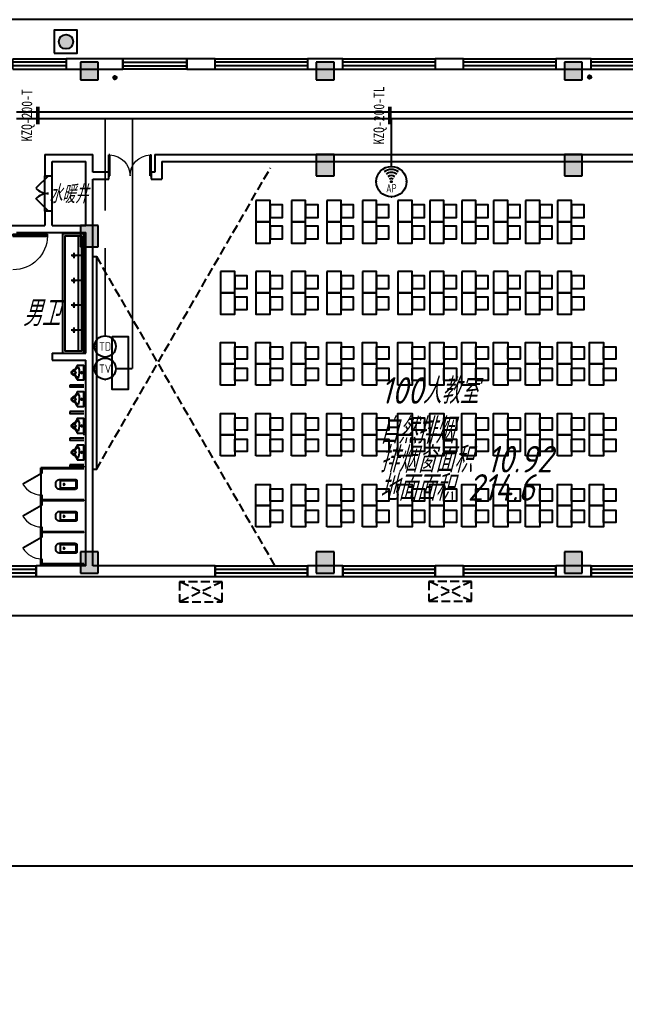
# Model space of a CAD drawing. Extents: x 1333527 to 1855755, y 1020844 to 1581249.
# Drawn here: x 1419162 to 1436238, y 1239971 to 1267671 of the extents above; entities that cross this region are included whole.
import ezdxf
from ezdxf.enums import TextEntityAlignment as Align

# ---------------------------------------------------------------- set-up
doc = ezdxf.new("R2010")
doc.units = 0
doc.header["$LTSCALE"] = 1000
doc.header["$PDSIZE"] = 5
doc.linetypes.add('DASH', pattern=[0.35, 0.25, -0.1])
doc.layers.add('1-建筑底图', color=8, linetype='Continuous', plot=False)
for name, color, linetype in [('CABLETRAY_PDS', 4, 'Continuous'), ('EQUIP-通讯', 3, 'Continuous'), ('WIRE-综合布线', 5, 'Continuous'), ('厨卫', 252, 'Continuous'), ('家具', 8, 'Continuous'), ('建筑-柱子', 9, 'Continuous'), ('建筑-柱子-填充', 8, 'Continuous'), ('抗震支吊架', 2, 'Continuous'), ('排水', 153, 'Continuous'), ('防火分区', 6, 'Continuous')]:
    doc.layers.add(name, color=color, linetype=linetype)
doc.styles.add('_TEL_ATTDEF', font='gbenor', dxfattribs={"bigfont": 'gbcbig'})
doc.styles.add('_TEL_DIM', font='SIMPLEX', dxfattribs={"width": 0.8, "height": 3.5, "bigfont": 'HZTXT'})
doc.styles.add('kzcad', font='', dxfattribs={"width": 0.8})
doc.styles.get("Standard").update_dxf_attribs({"font": 'gbeitc.shx', "bigfont": 'gbcbig.shx'})
doc.styles.get('kzcad').set_extended_font_data('SimSun')
doc.linetypes.add('JIEDI', pattern='A,1.25,-0.25,0.25,-0.25,0.625,["/",Standard,S=0.6,R=0,X=0,Y=-0.3],0.625,-0.25,0.25,-0.25', length=4)

# ---------------------------------------------------------------- blocks, each defined once
blk = doc.blocks.new('$equip_U$00000076(win7-PC-hzk)')
blk.add_circle((0, 0.5), 0.5)
for p in [(0, 0.999), (-0.5, 0.5), (0.5, 0.5)]:
    blk.add_point(p)
at = {"color": 7, "style": '_TEL_DIM'}
blk.add_attdef('$TEXT$', text='', height=0.4, dxfattribs=at).set_placement((0, 0.5), align=Align.MIDDLE_CENTER)
at = {"color": 7, "style": '_TEL_DIM', "flags": 1}
for tag in ['A', 'REMARK']:
    blk.add_attdef(tag, text='', height=0.00002, dxfattribs=at).set_placement((0, 0), align=Align.MIDDLE_CENTER)
blk = doc.blocks.new('$equip_U$00000088(win7-PC-hzk)')
blk.add_circle((0, 0.5), 0.5)
for p in [(0, 0.999), (-0.5, 0.5), (0.5, 0.5)]:
    blk.add_point(p)
at = {"color": 7, "style": '_TEL_DIM'}
blk.add_attdef('$TEXT$', text='', height=0.4, dxfattribs=at).set_placement((0, 0.5), align=Align.MIDDLE_CENTER)
at = {"color": 7, "style": '_TEL_DIM', "flags": 1}
for tag in ['A', 'REMARK']:
    blk.add_attdef(tag, text='', height=0.00002, dxfattribs=at).set_placement((0, 0), align=Align.MIDDLE_CENTER)
blk = doc.blocks.new('$equip_U$00000091(win7-PC-hzk)')
for radius in [0.714, 0.0272]:
    blk.add_circle((0, 0), radius)
for radius in [0.571, 0.428, 0.285, 0.143]:
    blk.add_arc((0, 0), radius, 53.7049, 126.2951)
for p in [(0, 0.714), (-0.714, 0), (0.714, 0), (0, -0.714)]:
    blk.add_point(p)
at = {"color": 7, "style": '_TEL_DIM', "flags": 1}
for tag in ['A', 'REMARK']:
    blk.add_attdef(tag, text='', height=0.00002, dxfattribs=at).set_placement((0, 0), align=Align.MIDDLE_CENTER)
at = {"color": 7, "style": '_TEL_DIM', "width": 0.7}
blk.add_attdef('$TEXT$', text='', height=0.4, dxfattribs=at).set_placement((0, -0.31), align=Align.MIDDLE_CENTER)
blk = doc.blocks.new('jj')
at = {"layer": '家具', "linetype": 'DASH'}
for points in [[(710804, 819533), (715712, 828033)], [(710804, 825533), (715896, 816713)]]:
    blk.add_lwpolyline(points, dxfattribs=at)
at = {"layer": '家具'}
for points in [[(715304, 827113), (715304, 826513), (715704, 826513), (715704, 827113)], [(715704, 826988), (715704, 826638), (716054, 826638), (716054, 826988)], [(716304, 827113), (716304, 826513), (716704, 826513), (716704, 827113)], [(716704, 826988), (716704, 826638), (717054, 826638), (717054, 826988)], [(717304, 827113), (717304, 826513), (717704, 826513), (717704, 827113)], [(717704, 826988), (717704, 826638), (718054, 826638), (718054, 826988)], [(718304, 827113), (718304, 826513), (718704, 826513), (718704, 827113)], [(718704, 826988), (718704, 826638), (719054, 826638), (719054, 826988)], [(719304, 827113), (719304, 826513), (719704, 826513), (719704, 827113)], [(719704, 826988), (719704, 826638), (720054, 826638), (720054, 826988)], [(720204, 827113), (720204, 826513), (720604, 826513), (720604, 827113)], [(720604, 826988), (720604, 826638), (720954, 826638), (720954, 826988)], [(721104, 827113), (721104, 826513), (721504, 826513), (721504, 827113)], [(721504, 826988), (721504, 826638), (721854, 826638), (721854, 826988)], [(722004, 827113), (722004, 826513), (722404, 826513), (722404, 827113)], [(722404, 826988), (722404, 826638), (722754, 826638), (722754, 826988)], [(722904, 827113), (722904, 826513), (723304, 826513), (723304, 827113)], [(723304, 826988), (723304, 826638), (723654, 826638), (723654, 826988)], [(723804, 827113), (723804, 826513), (724204, 826513), (724204, 827113)], [(724204, 826988), (724204, 826638), (724554, 826638), (724554, 826988)], [(715304, 826513), (715304, 825913), (715704, 825913), (715704, 826513)], [(715704, 826388), (715704, 826038), (716054, 826038), (716054, 826388)], [(716304, 826513), (716304, 825913), (716704, 825913), (716704, 826513)], [(716704, 826388), (716704, 826038), (717054, 826038), (717054, 826388)], [(717304, 826513), (717304, 825913), (717704, 825913), (717704, 826513)], [(717704, 826388), (717704, 826038), (718054, 826038), (718054, 826388)], [(718304, 826513), (718304, 825913), (718704, 825913), (718704, 826513)], [(718704, 826388), (718704, 826038), (719054, 826038), (719054, 826388)], [(719304, 826513), (719304, 825913), (719704, 825913), (719704, 826513)], [(719704, 826388), (719704, 826038), (720054, 826038), (720054, 826388)], [(720204, 826513), (720204, 825913), (720604, 825913), (720604, 826513)], [(720604, 826388), (720604, 826038), (720954, 826038), (720954, 826388)], [(721104, 826513), (721104, 825913), (721504, 825913), (721504, 826513)], [(721504, 826388), (721504, 826038), (721854, 826038), (721854, 826388)], [(722004, 826513), (722004, 825913), (722404, 825913), (722404, 826513)], [(722404, 826388), (722404, 826038), (722754, 826038), (722754, 826388)], [(722904, 826513), (722904, 825913), (723304, 825913), (723304, 826513)], [(723304, 826388), (723304, 826038), (723654, 826038), (723654, 826388)], [(723804, 826513), (723804, 825913), (724204, 825913), (724204, 826513)], [(724204, 826388), (724204, 826038), (724554, 826038), (724554, 826388)], [(710704, 819533), (710704, 825533), (710804, 825533), (710804, 819533)], [(714304, 825113), (714304, 824513), (714704, 824513), (714704, 825113)], [(714704, 824988), (714704, 824638), (715054, 824638), (715054, 824988)], [(715304, 825113), (715304, 824513), (715704, 824513), (715704, 825113)], [(715704, 824988), (715704, 824638), (716054, 824638), (716054, 824988)], [(716304, 825113), (716304, 824513), (716704, 824513), (716704, 825113)], [(716704, 824988), (716704, 824638), (717054, 824638), (717054, 824988)], [(717304, 825113), (717304, 824513), (717704, 824513), (717704, 825113)], [(717704, 824988), (717704, 824638), (718054, 824638), (718054, 824988)], [(718304, 825113), (718304, 824513), (718704, 824513), (718704, 825113)], [(718704, 824988), (718704, 824638), (719054, 824638), (719054, 824988)], [(719304, 825113), (719304, 824513), (719704, 824513), (719704, 825113)], [(719704, 824988), (719704, 824638), (720054, 824638), (720054, 824988)], [(720204, 825113), (720204, 824513), (720604, 824513), (720604, 825113)], [(720604, 824988), (720604, 824638), (720954, 824638), (720954, 824988)], [(721104, 825113), (721104, 824513), (721504, 824513), (721504, 825113)], [(721504, 824988), (721504, 824638), (721854, 824638), (721854, 824988)], [(722004, 825113), (722004, 824513), (722404, 824513), (722404, 825113)], [(722404, 824988), (722404, 824638), (722754, 824638), (722754, 824988)], [(722904, 825113), (722904, 824513), (723304, 824513), (723304, 825113)], [(723304, 824988), (723304, 824638), (723654, 824638), (723654, 824988)], [(723804, 825113), (723804, 824513), (724204, 824513), (724204, 825113)], [(724204, 824988), (724204, 824638), (724554, 824638), (724554, 824988)], [(714304, 824513), (714304, 823913), (714704, 823913), (714704, 824513)], [(714704, 824388), (714704, 824038), (715054, 824038), (715054, 824388)], [(715304, 824513), (715304, 823913), (715704, 823913), (715704, 824513)], [(715704, 824388), (715704, 824038), (716054, 824038), (716054, 824388)], [(716304, 824513), (716304, 823913), (716704, 823913), (716704, 824513)], [(716704, 824388), (716704, 824038), (717054, 824038), (717054, 824388)], [(717304, 824513), (717304, 823913), (717704, 823913), (717704, 824513)], [(717704, 824388), (717704, 824038), (718054, 824038), (718054, 824388)], [(718304, 824513), (718304, 823913), (718704, 823913), (718704, 824513)], [(718704, 824388), (718704, 824038), (719054, 824038), (719054, 824388)], [(719304, 824513), (719304, 823913), (719704, 823913), (719704, 824513)], [(719704, 824388), (719704, 824038), (720054, 824038), (720054, 824388)], [(720204, 824513), (720204, 823913), (720604, 823913), (720604, 824513)], [(720604, 824388), (720604, 824038), (720954, 824038), (720954, 824388)], [(721104, 824513), (721104, 823913), (721504, 823913), (721504, 824513)], [(721504, 824388), (721504, 824038), (721854, 824038), (721854, 824388)], [(722004, 824513), (722004, 823913), (722404, 823913), (722404, 824513)], [(722404, 824388), (722404, 824038), (722754, 824038), (722754, 824388)], [(722904, 824513), (722904, 823913), (723304, 823913), (723304, 824513)], [(723304, 824388), (723304, 824038), (723654, 824038), (723654, 824388)], [(723804, 824513), (723804, 823913), (724204, 823913), (724204, 824513)], [(724204, 824388), (724204, 824038), (724554, 824038), (724554, 824388)], [(711254, 823283), (711704, 823283), (711704, 821783), (711254, 821783)], [(714304, 822513), (714304, 823113), (714704, 823113), (714704, 822513)], [(714704, 822638), (714704, 822988), (715054, 822988), (715054, 822638)], [(715304, 822513), (715304, 823113), (715704, 823113), (715704, 822513)], [(715704, 822638), (715704, 822988), (716054, 822988), (716054, 822638)], [(716304, 822513), (716304, 823113), (716704, 823113), (716704, 822513)], [(716704, 822638), (716704, 822988), (717054, 822988), (717054, 822638)], [(717304, 822513), (717304, 823113), (717704, 823113), (717704, 822513)], [(717704, 822638), (717704, 822988), (718054, 822988), (718054, 822638)], [(718304, 822513), (718304, 823113), (718704, 823113), (718704, 822513)], [(718704, 822638), (718704, 822988), (719054, 822988), (719054, 822638)], [(719304, 822513), (719304, 823113), (719704, 823113), (719704, 822513)], [(719704, 822638), (719704, 822988), (720054, 822988), (720054, 822638)], [(720204, 822513), (720204, 823113), (720604, 823113), (720604, 822513)], [(720604, 822638), (720604, 822988), (720954, 822988), (720954, 822638)], [(721104, 822513), (721104, 823113), (721504, 823113), (721504, 822513)], [(721504, 822638), (721504, 822988), (721854, 822988), (721854, 822638)], [(722004, 822513), (722004, 823113), (722404, 823113), (722404, 822513)], [(722404, 822638), (722404, 822988), (722754, 822988), (722754, 822638)], [(722904, 822513), (722904, 823113), (723304, 823113), (723304, 822513)], [(723304, 822638), (723304, 822988), (723654, 822988), (723654, 822638)], [(723804, 822513), (723804, 823113), (724204, 823113), (724204, 822513)], [(724204, 822638), (724204, 822988), (724554, 822988), (724554, 822638)], [(724704, 822513), (724704, 823113), (725104, 823113), (725104, 822513)], [(725104, 822638), (725104, 822988), (725454, 822988), (725454, 822638)], [(714304, 821913), (714304, 822513), (714704, 822513), (714704, 821913)], [(715304, 821913), (715304, 822513), (715704, 822513), (715704, 821913)], [(716304, 821913), (716304, 822513), (716704, 822513), (716704, 821913)], [(717304, 821913), (717304, 822513), (717704, 822513), (717704, 821913)], [(718304, 821913), (718304, 822513), (718704, 822513), (718704, 821913)], [(719304, 821913), (719304, 822513), (719704, 822513), (719704, 821913)], [(720204, 821913), (720204, 822513), (720604, 822513), (720604, 821913)], [(721104, 821913), (721104, 822513), (721504, 822513), (721504, 821913)], [(722004, 821913), (722004, 822513), (722404, 822513), (722404, 821913)], [(722904, 821913), (722904, 822513), (723304, 822513), (723304, 821913)], [(723804, 821913), (723804, 822513), (724204, 822513), (724204, 821913)], [(724704, 821913), (724704, 822513), (725104, 822513), (725104, 821913)], [(714704, 822038), (714704, 822388), (715054, 822388), (715054, 822038)], [(715704, 822038), (715704, 822388), (716054, 822388), (716054, 822038)], [(716704, 822038), (716704, 822388), (717054, 822388), (717054, 822038)], [(717704, 822038), (717704, 822388), (718054, 822388), (718054, 822038)], [(718704, 822038), (718704, 822388), (719054, 822388), (719054, 822038)], [(719704, 822038), (719704, 822388), (720054, 822388), (720054, 822038)], [(720604, 822038), (720604, 822388), (720954, 822388), (720954, 822038)], [(721504, 822038), (721504, 822388), (721854, 822388), (721854, 822038)], [(722404, 822038), (722404, 822388), (722754, 822388), (722754, 822038)], [(723304, 822038), (723304, 822388), (723654, 822388), (723654, 822038)], [(724204, 822038), (724204, 822388), (724554, 822388), (724554, 822038)], [(725104, 822038), (725104, 822388), (725454, 822388), (725454, 822038)], [(714304, 820513), (714304, 821113), (714704, 821113), (714704, 820513)], [(715304, 820513), (715304, 821113), (715704, 821113), (715704, 820513)], [(716304, 820513), (716304, 821113), (716704, 821113), (716704, 820513)], [(717304, 820513), (717304, 821113), (717704, 821113), (717704, 820513)], [(718304, 820513), (718304, 821113), (718704, 821113), (718704, 820513)], [(719304, 820513), (719304, 821113), (719704, 821113), (719704, 820513)], [(720204, 820513), (720204, 821113), (720604, 821113), (720604, 820513)], [(721104, 820513), (721104, 821113), (721504, 821113), (721504, 820513)], [(722004, 820513), (722004, 821113), (722404, 821113), (722404, 820513)], [(722904, 820513), (722904, 821113), (723304, 821113), (723304, 820513)], [(723804, 820513), (723804, 821113), (724204, 821113), (724204, 820513)], [(724704, 820513), (724704, 821113), (725104, 821113), (725104, 820513)], [(714704, 820638), (714704, 820988), (715054, 820988), (715054, 820638)], [(715704, 820638), (715704, 820988), (716054, 820988), (716054, 820638)], [(716704, 820638), (716704, 820988), (717054, 820988), (717054, 820638)], [(717704, 820638), (717704, 820988), (718054, 820988), (718054, 820638)], [(718704, 820638), (718704, 820988), (719054, 820988), (719054, 820638)], [(719704, 820638), (719704, 820988), (720054, 820988), (720054, 820638)], [(720604, 820638), (720604, 820988), (720954, 820988), (720954, 820638)], [(721504, 820638), (721504, 820988), (721854, 820988), (721854, 820638)], [(722404, 820638), (722404, 820988), (722754, 820988), (722754, 820638)], [(723304, 820638), (723304, 820988), (723654, 820988), (723654, 820638)], [(724204, 820638), (724204, 820988), (724554, 820988), (724554, 820638)], [(725104, 820638), (725104, 820988), (725454, 820988), (725454, 820638)], [(714304, 819913), (714304, 820513), (714704, 820513), (714704, 819913)], [(715304, 819913), (715304, 820513), (715704, 820513), (715704, 819913)], [(716304, 819913), (716304, 820513), (716704, 820513), (716704, 819913)], [(717304, 819913), (717304, 820513), (717704, 820513), (717704, 819913)], [(718304, 819913), (718304, 820513), (718704, 820513), (718704, 819913)], [(719304, 819913), (719304, 820513), (719704, 820513), (719704, 819913)], [(720204, 819913), (720204, 820513), (720604, 820513), (720604, 819913)], [(721104, 819913), (721104, 820513), (721504, 820513), (721504, 819913)], [(722004, 819913), (722004, 820513), (722404, 820513), (722404, 819913)], [(722904, 819913), (722904, 820513), (723304, 820513), (723304, 819913)], [(723804, 819913), (723804, 820513), (724204, 820513), (724204, 819913)], [(724704, 819913), (724704, 820513), (725104, 820513), (725104, 819913)], [(714704, 820038), (714704, 820388), (715054, 820388), (715054, 820038)], [(715704, 820038), (715704, 820388), (716054, 820388), (716054, 820038)], [(716704, 820038), (716704, 820388), (717054, 820388), (717054, 820038)], [(717704, 820038), (717704, 820388), (718054, 820388), (718054, 820038)], [(718704, 820038), (718704, 820388), (719054, 820388), (719054, 820038)], [(719704, 820038), (719704, 820388), (720054, 820388), (720054, 820038)], [(720604, 820038), (720604, 820388), (720954, 820388), (720954, 820038)], [(721504, 820038), (721504, 820388), (721854, 820388), (721854, 820038)], [(722404, 820038), (722404, 820388), (722754, 820388), (722754, 820038)], [(723304, 820038), (723304, 820388), (723654, 820388), (723654, 820038)], [(724204, 820038), (724204, 820388), (724554, 820388), (724554, 820038)], [(725104, 820038), (725104, 820388), (725454, 820388), (725454, 820038)], [(715304, 818513), (715304, 819113), (715704, 819113), (715704, 818513)], [(716304, 818513), (716304, 819113), (716704, 819113), (716704, 818513)], [(717304, 818513), (717304, 819113), (717704, 819113), (717704, 818513)], [(718304, 818513), (718304, 819113), (718704, 819113), (718704, 818513)], [(719304, 818513), (719304, 819113), (719704, 819113), (719704, 818513)], [(720204, 818513), (720204, 819113), (720604, 819113), (720604, 818513)], [(721104, 818513), (721104, 819113), (721504, 819113), (721504, 818513)], [(722004, 818513), (722004, 819113), (722404, 819113), (722404, 818513)], [(722904, 818513), (722904, 819113), (723304, 819113), (723304, 818513)], [(723804, 818513), (723804, 819113), (724204, 819113), (724204, 818513)], [(724704, 818513), (724704, 819113), (725104, 819113), (725104, 818513)], [(715704, 818638), (715704, 818988), (716054, 818988), (716054, 818638)], [(716704, 818638), (716704, 818988), (717054, 818988), (717054, 818638)], [(717704, 818638), (717704, 818988), (718054, 818988), (718054, 818638)], [(718704, 818638), (718704, 818988), (719054, 818988), (719054, 818638)], [(719704, 818638), (719704, 818988), (720054, 818988), (720054, 818638)], [(720604, 818638), (720604, 818988), (720954, 818988), (720954, 818638)], [(721504, 818638), (721504, 818988), (721854, 818988), (721854, 818638)], [(722404, 818638), (722404, 818988), (722754, 818988), (722754, 818638)], [(723304, 818638), (723304, 818988), (723654, 818988), (723654, 818638)], [(724204, 818638), (724204, 818988), (724554, 818988), (724554, 818638)], [(725104, 818638), (725104, 818988), (725454, 818988), (725454, 818638)], [(715304, 817913), (715304, 818513), (715704, 818513), (715704, 817913)], [(715704, 818038), (715704, 818388), (716054, 818388), (716054, 818038)], [(716304, 817913), (716304, 818513), (716704, 818513), (716704, 817913)], [(716704, 818038), (716704, 818388), (717054, 818388), (717054, 818038)], [(717304, 817913), (717304, 818513), (717704, 818513), (717704, 817913)], [(717704, 818038), (717704, 818388), (718054, 818388), (718054, 818038)], [(718304, 817913), (718304, 818513), (718704, 818513), (718704, 817913)], [(718704, 818038), (718704, 818388), (719054, 818388), (719054, 818038)], [(719304, 817913), (719304, 818513), (719704, 818513), (719704, 817913)], [(719704, 818038), (719704, 818388), (720054, 818388), (720054, 818038)], [(720204, 817913), (720204, 818513), (720604, 818513), (720604, 817913)], [(720604, 818038), (720604, 818388), (720954, 818388), (720954, 818038)], [(721104, 817913), (721104, 818513), (721504, 818513), (721504, 817913)], [(721504, 818038), (721504, 818388), (721854, 818388), (721854, 818038)], [(722004, 817913), (722004, 818513), (722404, 818513), (722404, 817913)], [(722404, 818038), (722404, 818388), (722754, 818388), (722754, 818038)], [(722904, 817913), (722904, 818513), (723304, 818513), (723304, 817913)], [(723304, 818038), (723304, 818388), (723654, 818388), (723654, 818038)], [(723804, 817913), (723804, 818513), (724204, 818513), (724204, 817913)], [(724204, 818038), (724204, 818388), (724554, 818388), (724554, 818038)], [(724704, 817913), (724704, 818513), (725104, 818513), (725104, 817913)], [(725104, 818038), (725104, 818388), (725454, 818388), (725454, 818038)]]:
    blk.add_lwpolyline(points, close=True, dxfattribs=at)
blk = doc.blocks.new('$lvtry$00000202')
at = {"color": 0}
for p, q in [((-110, -40, 0), (-110, -470, 0)), ((100, -30, 0), (-100, -30, 0)), ((110, -470, 0), (110, -40, 0)), ((140, -470, 0), (-140, -470, 0))]:
    blk.add_line(p, q, dxfattribs=at)
at = {"color": 0, "elevation": 0}
blk.add_lwpolyline([(140, -40, 0.414214), (100, 0), (-100, 0, 0.414214), (-140, -40), (-140, -480, 0.414214), (-30, -590), (30, -590, 0.414214), (140, -480)], format="xyb", close=True, dxfattribs=at)
at = {"color": 0}
blk.add_circle((0, -359, 0), 20, dxfattribs=at)
for centre, start, end in [((-100, -40, 0), 90, 180), ((100, -40, 0), 0, 90)]:
    blk.add_arc(centre, 10, start, end, dxfattribs=at)
for p in [(0, 0, 0), (0, -359, 0)]:
    blk.add_point(p, dxfattribs=at)
blk = doc.blocks.new('$TCHSYS$APDOOR2D')
blk.add_line((0.5, 0), (0, 0.866))
at = {"lineweight": 13}
blk.add_arc((0.5, 0), 1, 120, 180, dxfattribs=at)
blk = doc.blocks.new('jjj')
at = {"layer": '家具'}
for p, q in [((710644, 826153), (710644, 822913)), ((710804, 825603), (710444, 825603)), ((710804, 824903), (710444, 824903)), ((710804, 824203), (710444, 824203)), ((710804, 823503), (710444, 823503))]:
    blk.add_line(p, q, dxfattribs=at)
for points in [[(710804, 826213), (710204, 826213), (710204, 822853), (710804, 822853), (710804, 826213)], [(710519, 825678), (710519, 825528)], [(710519, 824978), (710519, 824828)], [(710519, 824278), (710519, 824128)], [(710519, 823578), (710519, 823428)]]:
    blk.add_lwpolyline(points, dxfattribs=at)
blk.add_lwpolyline([(710744, 826153), (710264, 826153), (710264, 822913), (710744, 822913)], close=True, dxfattribs=at)
for centre in [(710519, 825603), (710519, 824903), (710519, 824203), (710519, 823503)]:
    blk.add_circle(centre, 25, dxfattribs=at)
blk = doc.blocks.new('$lvtry$00000222')
at = {"layer": '厨卫', "elevation": 0}
blk.add_lwpolyline([(-205, -191), (-205, 0), (205, 0), (205, -191, 0.268068), (51, -323, -0.317765), (0, -360, -0.317765), (-51, -323, 0.268068)], format="xyb", close=True, dxfattribs=at)
at = {"layer": '厨卫'}
for centre in [(0, -60, 0), (0, -242, 0)]:
    blk.add_circle(centre, 20, dxfattribs=at)
for centre, radius, start, end in [((-152, -175, 0), 10, 114.1084, 248.1394), ((5, -526, 0), 395, 66.6675, 114.1084), ((-243, -401, 0), 233, 19.2639, 68.1394), ((243, -401, 0), 233, 110.4941, 160.7361), ((158, -173, 0), 10, 290.4941, 66.6675), ((0, -316, 0), 24, 199.2639, 269.4998), ((0, -316, 0), 24, 270.5002, 340.7361)]:
    blk.add_arc(centre, radius, start, end, dxfattribs=at)
for p in [(0, -60, 0), (0, -242, 0)]:
    blk.add_point(p, dxfattribs=at)
blk = doc.blocks.new('ng')
at = {"layer": '排水'}
for p, q in [((345991, 781358), (346091, 781358)), ((346041, 781408), (346041, 781308))]:
    blk.add_line(p, q, dxfattribs=at)
blk.add_circle((346041, 781358), 50, dxfattribs=at)
blk = doc.blocks.new('A$C4670417C')
at = {"layer": '建筑-柱子-填充'}
for points in [[(61200, 90300), (60700, 90300), (60700, 89800), (61200, 89800)], [(67850, 90300), (67350, 90300), (67350, 89800), (67850, 89800)], [(74850, 90300), (74350, 90300), (74350, 89800), (74850, 89800)], [(67850, 87700), (67350, 87700), (67350, 87100), (67850, 87100)], [(74850, 87700), (74350, 87700), (74350, 87100), (74850, 87100)], [(61200, 85700), (60700, 85700), (60700, 85100), (61200, 85100)], [(61200, 76500), (60700, 76500), (60700, 75900), (61200, 75900)], [(67850, 76500), (67350, 76500), (67350, 75900), (67850, 75900)], [(74850, 76500), (74350, 76500), (74350, 75900), (74850, 75900)]]:
    blk.add_hatch(color=256, dxfattribs=at).paths.add_polyline_path(points)
at = {"layer": '建筑-柱子'}
for p, q in [((61200, 90300), (60700, 90300)), ((60700, 90300), (60700, 89800)), ((61200, 89800), (61200, 90300)), ((67850, 90300), (67350, 90300)), ((67350, 90300), (67350, 89800)), ((67850, 89800), (67850, 90300)), ((74850, 90300), (74350, 90300)), ((74350, 90300), (74350, 89800)), ((74850, 89800), (74850, 90300)), ((60700, 89800), (61200, 89800)), ((67350, 89800), (67850, 89800)), ((74350, 89800), (74850, 89800)), ((67850, 87700), (67350, 87700)), ((67350, 87700), (67350, 87100)), ((67850, 87100), (67850, 87700)), ((74850, 87700), (74350, 87700)), ((74350, 87700), (74350, 87100)), ((74850, 87100), (74850, 87700)), ((67350, 87100), (67850, 87100)), ((74350, 87100), (74850, 87100)), ((61200, 85700), (60700, 85700)), ((60700, 85700), (60700, 85100)), ((61200, 85100), (61200, 85700)), ((60700, 85100), (61200, 85100)), ((61200, 76500), (60700, 76500)), ((60700, 76500), (60700, 75900)), ((61200, 75900), (61200, 76500)), ((67850, 76500), (67350, 76500)), ((67350, 76500), (67350, 75900)), ((67850, 75900), (67850, 76500)), ((74850, 76500), (74350, 76500)), ((74350, 76500), (74350, 75900)), ((74850, 75900), (74850, 76500)), ((60700, 75900), (61200, 75900)), ((67350, 75900), (67850, 75900)), ((74350, 75900), (74850, 75900))]:
    blk.add_line(p, q, dxfattribs=at)
blk = doc.blocks.new('A$C2CDD3BEF')
at = {"layer": '防火分区'}
h = blk.add_hatch(color=7, dxfattribs=at)
h.dxf.hatch_style = 1
edge = h.paths.add_edge_path()
edge.add_arc((460, 446), 282, 0, 360)
at = {"layer": '防火分区', "color": 7}
blk.add_lwpolyline([(0, 0), (900, 0), (900, 900), (0, 900)], close=True, dxfattribs=at)
blk.add_circle((460, 446), 282, dxfattribs=at)
blk = doc.blocks.new('$WINLIB2D$00000001')
at = {"color": 0}
for points in [[(-0.5, 0.5), (-0.5, -0.5)], [(-0.5, 0.5), (0.5, 0.5)], [(0.5, -0.5), (0.5, 0.5)], [(0.5, 0.167), (-0.5, 0.167)], [(0.5, -0.167), (-0.5, -0.167)], [(-0.5, -0.5), (0.5, -0.5)]]:
    blk.add_lwpolyline(points, dxfattribs=at)
blk = doc.blocks.new('$DorLib2D$00000001')
for p, q in [((0.45, 0.975), (0.5, 0.975)), ((0.45, 0), (0.45, 0.975)), ((0.5, 0), (0.5, 0.975)), ((0.5, 0), (0.45, 0))]:
    blk.add_line(p, q)
at = {"lineweight": 13}
blk.add_arc((0.475, 0), 0.975, 91.4693, 180, dxfattribs=at)
blk = doc.blocks.new('$DorLib2D$00000116')
at = {"color": 0}
for p, q in [((-0.5, 0), (-0.146, 0.354)), ((0.5, 0), (0.146, 0.354))]:
    blk.add_line(p, q, dxfattribs=at)
for centre, start, end in [((-0.5, 0), 0, 45), ((0.5, 0), 135, 180)]:
    blk.add_arc(centre, 0.5, start, end, dxfattribs=at)
blk = doc.blocks.new('$DorLib2D$00000002')
for p, q in [((-0.5, 0), (-0.5, 0.4875)), ((-0.475, 0.4875), (-0.5, 0.4875)), ((-0.475, 0), (-0.475, 0.4875)), ((0.475, 0), (0.475, 0.4875)), ((0.475, 0.4875), (0.5, 0.4875)), ((0.5, 0), (0.5, 0.4875)), ((-0.5, 0), (-0.475, 0)), ((0.5, 0), (0.475, 0))]:
    blk.add_line(p, q)
at = {"lineweight": 13}
for centre, start, end in [((-0.4875, 0), 0, 88.53072), ((0.4875, 0), 91.46928, 180)]:
    blk.add_arc(centre, 0.4875, start, end, dxfattribs=at)
blk = doc.blocks.new('1-一层建筑底图')
at = {"layer": '1-建筑底图', "color": 8}
for p, q in [((63200, 89700), (61600, 89700)), ((61600, 89700), (61600, 89400)), ((63200, 89400), (63200, 89700)), ((65800, 89700), (65000, 89700)), ((65000, 89700), (65000, 89400)), ((65800, 89400), (65800, 89700)), ((69400, 89700), (68400, 89700)), ((68400, 89700), (68400, 89400)), ((69400, 89400), (69400, 89700)), ((72800, 89700), (72000, 89700)), ((72000, 89700), (72000, 89400)), ((72800, 89400), (72800, 89700)), ((76400, 89700), (75400, 89700)), ((75400, 89700), (75400, 89400)), ((76400, 89400), (76400, 89700)), ((61600, 89400), (63200, 89400)), ((65000, 89400), (65800, 89400)), ((68400, 89400), (69400, 89400)), ((72000, 89400), (72800, 89400)), ((75400, 89400), (76400, 89400)), ((61000, 87000), (61000, 86400)), ((61000, 87000), (62350, 87000)), ((62350, 86500), (62350, 87000)), ((64100, 87000), (79400, 87000)), ((64100, 87000), (64100, 86500)), ((61200, 86400), (61200, 86800)), ((61200, 86800), (62150, 86800)), ((62150, 86400), (62150, 86800)), ((64300, 86800), (79200, 86800)), ((64300, 86800), (64300, 86300)), ((62800, 86500), (62350, 86500)), ((62800, 86300), (62800, 86500)), ((64100, 86500), (64000, 86500)), ((64000, 86500), (64000, 86300)), ((61000, 86400), (61200, 86400)), ((61000, 85400), (61000, 86400)), ((61200, 85400), (61200, 86400)), ((62150, 85000), (62150, 86400)), ((62350, 86300), (62800, 86300)), ((62350, 84900), (62350, 86300)), ((64000, 86300), (64300, 86300)), ((61200, 85400), (61000, 85400)), ((61000, 85400), (61000, 85000)), ((61200, 85000), (61200, 85400)), ((60000, 85000), (61000, 85000)), ((60200, 84800), (61100, 84800)), ((61100, 84800), (62150, 84800)), ((61200, 85000), (62150, 85000)), ((62150, 81400), (62150, 84800)), ((62350, 81300), (62350, 84900)), ((61200, 81400), (62150, 81400)), ((61200, 81400), (61200, 81200)), ((61200, 81200), (62150, 81200)), ((62150, 75400), (62150, 81200)), ((62350, 75400), (62350, 81300)), ((62100, 80500), (61700, 80500)), ((62100, 80015), (62100, 79990)), ((62100, 79750), (61700, 79750)), ((62100, 79000), (61700, 79000)), ((62100, 79115), (62100, 79090)), ((62100, 78165), (60887.5, 78165)), ((60887.5, 78002.5), (60887.5, 78165)), ((62100, 78140), (60887.5, 78140)), ((62100, 78165), (60912.5, 78165)), ((62100, 78140), (60912.5, 78140)), ((60912.5, 78140), (60912.5, 78002.5)), ((62100, 78250), (61700, 78250)), ((62100, 78215), (62100, 78190)), ((62100, 78215), (62100, 78190)), ((60887.5, 78002.5), (60887.5, 75602.5)), ((60912.5, 78002.5), (60887.5, 78002.5)), ((60887.5, 77240), (60887.5, 77402.5)), ((60887.5, 77402.5), (60912.5, 77402.5)), ((60912.5, 77402.5), (60912.5, 77265)), ((60887.5, 77102.5), (60887.5, 77252.5)), ((62100, 77240), (60887.5, 77240)), ((60912.5, 77102.5), (60887.5, 77102.5)), ((62100, 77265), (60912.5, 77265)), ((62100, 77265), (60912.5, 77265)), ((62100, 77240), (60912.5, 77240)), ((60912.5, 77240), (60912.5, 77102.5)), ((62100, 77265), (62100, 77240)), ((62100, 77265), (62100, 77240)), ((60887.5, 76340), (60887.5, 76502.5)), ((60887.5, 76502.5), (60912.5, 76502.5)), ((60912.5, 76502.5), (60912.5, 76365)), ((60887.5, 76202.5), (60887.5, 76352.5)), ((62100, 76340), (60887.5, 76340)), ((60912.5, 76202.5), (60887.5, 76202.5)), ((62100, 76365), (60912.5, 76365)), ((62100, 76365), (60912.5, 76365)), ((62100, 76340), (60912.5, 76340)), ((60912.5, 76340), (60912.5, 76202.5)), ((62100, 76365), (62100, 76340)), ((62100, 76365), (62100, 76340)), ((62150, 75400), (60749.4, 75400)), ((60749.4, 75400), (60749.4, 75100)), ((60887.5, 75440), (60887.5, 75602.5)), ((60887.5, 75602.5), (60912.5, 75602.5)), ((62100, 75440), (60887.5, 75440)), ((60912.5, 75602.5), (60912.5, 75465)), ((62100, 75465), (60912.5, 75465)), ((62100, 75465), (62100, 75440)), ((65800, 75400), (62350, 75400)), ((65800, 75100), (65800, 75400)), ((69400, 75400), (68400, 75400)), ((68400, 75400), (68400, 75100)), ((69400, 75100), (69400, 75400)), ((72800, 75400), (72000, 75400)), ((72000, 75400), (72000, 75100)), ((72800, 75100), (72800, 75400)), ((76400, 75400), (75400, 75400)), ((75400, 75400), (75400, 75100)), ((76400, 75100), (76400, 75400)), ((60749.4, 75100), (62250, 75100)), ((62250, 75100), (65800, 75100)), ((68400, 75100), (69400, 75100)), ((72000, 75100), (72800, 75100)), ((75400, 75100), (76400, 75100))]:
    blk.add_line(p, q, dxfattribs=at)
at = {"layer": '1-建筑底图', "color": 8, "linetype": 'DASH'}
for p, q in [((65997.5, 74955), (64797.5, 74392.5)), ((65997.5, 74392.5), (64797.5, 74955)), ((73027, 74966.7), (71827, 74404.2)), ((73027, 74404.2), (71827, 74966.7))]:
    blk.add_line(p, q, dxfattribs=at)
at = {"layer": '1-建筑底图', "color": 8, "ltscale": 5}
blk.add_line((-2000, 66950), (79700, 66950), dxfattribs=at)
at = {"layer": '1-建筑底图', "color": 8}
for points in [[(104600, 63100), (104600, 76000), (111600, 76000), (111600, 78700), (112200, 78700), (112200, 88200), (111600, 88200), (111600, 90800), (58100, 90800)], [(61700, 80500), (61700, 80450), (62100, 80450)], [(61700, 79750), (61700, 79700), (62100, 79700)], [(61700, 79000), (61700, 78950), (62100, 78950)], [(61700, 78250), (61700, 78200), (62100, 78200)], [(9600, 67800), (9600, 74000), (48093.4, 74000), (48093.4, 74500), (54186.6, 74500), (54186.6, 74000), (84400, 74000), (84400, 76000), (98400, 76000), (98400, 63100)]]:
    blk.add_lwpolyline(points, dxfattribs=at)
at = {"layer": '1-建筑底图', "color": 8, "linetype": 'DASH'}
for points in [[(65997.5, 74955), (64797.5, 74955), (64797.5, 74392.5), (65997.5, 74392.5)], [(73027, 74966.7), (71827, 74966.7), (71827, 74404.2), (73027, 74404.2)]]:
    blk.add_lwpolyline(points, close=True, dxfattribs=at)
at = {"layer": '1-建筑底图', "color": 8}
for name, p, xscale, yscale, zscale in [('A$C2CDD3BEF', (61263.8, 89855.8), 0.7200000000000001, 0.7200000000000001, 0.7200000000000001), ('$WINLIB2D$00000001', (60850, 89550), 1500, -300, 300), ('$WINLIB2D$00000001', (64100, 89550), -1800, -300, 300), ('$WINLIB2D$00000001', (67100, 89550), 2600, -300, 300), ('$WINLIB2D$00000001', (70700, 89550), 2600, -300, 300), ('$WINLIB2D$00000001', (74100, 89550), 2600, -300, 300), ('$WINLIB2D$00000001', (77700, 89550), 2600, -300, 300)]:
    blk.add_blockref(name, p, dxfattribs=dict(at, xscale=xscale, yscale=yscale, zscale=zscale))
for name, p in [('A$C4670417C', (1300, -700)), ('ng', (-283066.5, -692195.3)), ('ng', (-269685.2, -692172.5)), ('jj', (-648354.1, -741412.6)), ('jjj', (-648704.1, -741452.6))]:
    blk.add_blockref(name, p, dxfattribs=at)
for name, p, xscale, yscale, zscale, rotation in [('$DorLib2D$00000002', (63400, 86400), -1200, 1200, 200, 1.580815478519071e-08), ('$DorLib2D$00000116', (61100, 85900), 1000, 1000, 200, 89.99999999473063), ('$DorLib2D$00000001', (60100, 84250), 1000, -1000, 200, 90), ('$TCHSYS$APDOOR2D', (60900, 77702.5), -600, -600, 25, 270.0000005866021), ('$TCHSYS$APDOOR2D', (60900, 76802.5), -600, -600, 25, 270.0000005866021), ('$TCHSYS$APDOOR2D', (60900, 75902.5), -600, -600, 25, 270.0000005866021), ('$WINLIB2D$00000001', (60299.4, 75250), 900, 300, 300, 1.248142785479945e-08), ('$WINLIB2D$00000001', (67100, 75250), 2600, 300, 300, 1.248150601583938e-08), ('$WINLIB2D$00000001', (70700, 75250), 2600, 300, 300, 1.248150601583938e-08), ('$WINLIB2D$00000001', (74100, 75250), 2600, 300, 300, 1.248150601583938e-08), ('$WINLIB2D$00000001', (77700, 75250), 2600, 300, 300, 1.248150601583938e-08)]:
    blk.add_blockref(name, p, dxfattribs=dict(at, xscale=xscale, yscale=yscale, zscale=zscale, rotation=rotation))
at = {"layer": '1-建筑底图', "color": 8, "yscale": -1, "rotation": 89.9999994134596}
for p in [(62100, 80850.2, 0), (62100, 80100.2, 0), (62100, 79350.2, 0), (62100, 78600.2, 0)]:
    blk.add_blockref('$lvtry$00000222', p, dxfattribs=at)
at = {"layer": '1-建筑底图', "color": 8, "xscale": -1, "rotation": 270.0000005866131}
for p in [(61900, 77700), (61900, 76800), (61900, 75900)]:
    blk.add_blockref('$lvtry$00000202', p, dxfattribs=at)
at = {"layer": '1-建筑底图', "color": 8}
for s, height, p in [('水暖井', 506.38, (61112.1, 85626.3)), ('男卫', 723.4, (60381.2, 82161.3)), ('100', 750, (70458.4, 79972.9)), ('人教室', 723.4, (71645.9, 79972.9)), ('自然排烟', 723.4, (70435.6, 78851.7)), ('排烟窗面积', 723.4, (70435.6, 78035.4)), ('10.92', 750, (73443.6, 78035.4)), ('地面面积', 723.4, (70435.6, 77239.7)), ('214.6', 750, (72917, 77239.7))]:
    blk.add_text(s, height=height, dxfattribs=at).set_placement(p)

msp = doc.modelspace()

# ---------------------------------------------------------------- linework, layer by layer
at = {"layer": 'CABLETRAY_PDS'}
for p, q in [((1419074, 1265071), (1459974, 1265071)), ((1459974, 1264871), (1419074, 1264871))]:
    msp.add_line(p, q, dxfattribs=at)
at = {"layer": 'WIRE-综合布线', "linetype": 'Continuous', "const_width": 52.5}
for points in [[(1421573, 1262283), (1421573, 1264871)], [(1422343, 1257832), (1422343, 1264871)], [(1429642, 1263533), (1429642, 1264871)], [(1421573, 1258758), (1421573, 1261236)], [(1421873, 1257832), (1422343, 1257832)]]:
    msp.add_lwpolyline(points, dxfattribs=at)
at = {"layer": '抗震支吊架', "color": 2, "const_width": 100}
for points in [[(1419674, 1264721), (1419674, 1265221)], [(1429599, 1264721), (1429599, 1265221)]]:
    msp.add_lwpolyline(points, dxfattribs=at)

# ---------------------------------------------------------------- block references
at = {"layer": '1-建筑底图'}
msp.add_blockref('1-一层建筑底图', (1358874, 1176871), dxfattribs=at)
at = {"layer": 'EQUIP-通讯', "linetype": 'JIEDI'}
ref = msp.add_blockref('$equip_U$00000091(win7-PC-hzk)', (1429642, 1263105), dxfattribs=dict(at, xscale=600, yscale=600, zscale=600))
ref.add_attrib('$TEXT$', 'AP', dxfattribs={"layer": '0', "color": 7, "height": 240, "style": '_TEL_ATTDEF', "width": 0.7}).set_placement((1429642, 1262919), align=Align.MIDDLE_CENTER)
ref = msp.add_blockref('$equip_U$00000076(win7-PC-hzk)', (1421873, 1258459), dxfattribs=dict(at, xscale=600, yscale=600, zscale=600, rotation=90))
ref.add_attrib('$TEXT$', 'TD', dxfattribs={"layer": '0', "color": 7, "height": 240, "style": '_TEL_ATTDEF'}).set_placement((1421573, 1258459), align=Align.MIDDLE_CENTER)
ref = msp.add_blockref('$equip_U$00000088(win7-PC-hzk)', (1421873, 1257832), dxfattribs=dict(at, xscale=600, yscale=600, zscale=600, rotation=90))
ref.add_attrib('$TEXT$', 'TV', dxfattribs={"layer": '0', "color": 7, "height": 240, "style": '_TEL_ATTDEF'}).set_placement((1421573, 1257832), align=Align.MIDDLE_CENTER)

# ---------------------------------------------------------------- texts
at = {"layer": '抗震支吊架', "color": 2, "style": 'kzcad', "width": 0.8}
for s, p in [('KZQ-200-T', (1419514, 1264971)), ('KZQ-200-TL', (1429439, 1264971))]:
    msp.add_text(s, height=300, rotation=89.8854, dxfattribs=at).set_placement(p, align=Align.CENTER)

doc.saveas('drawing.dxf')
